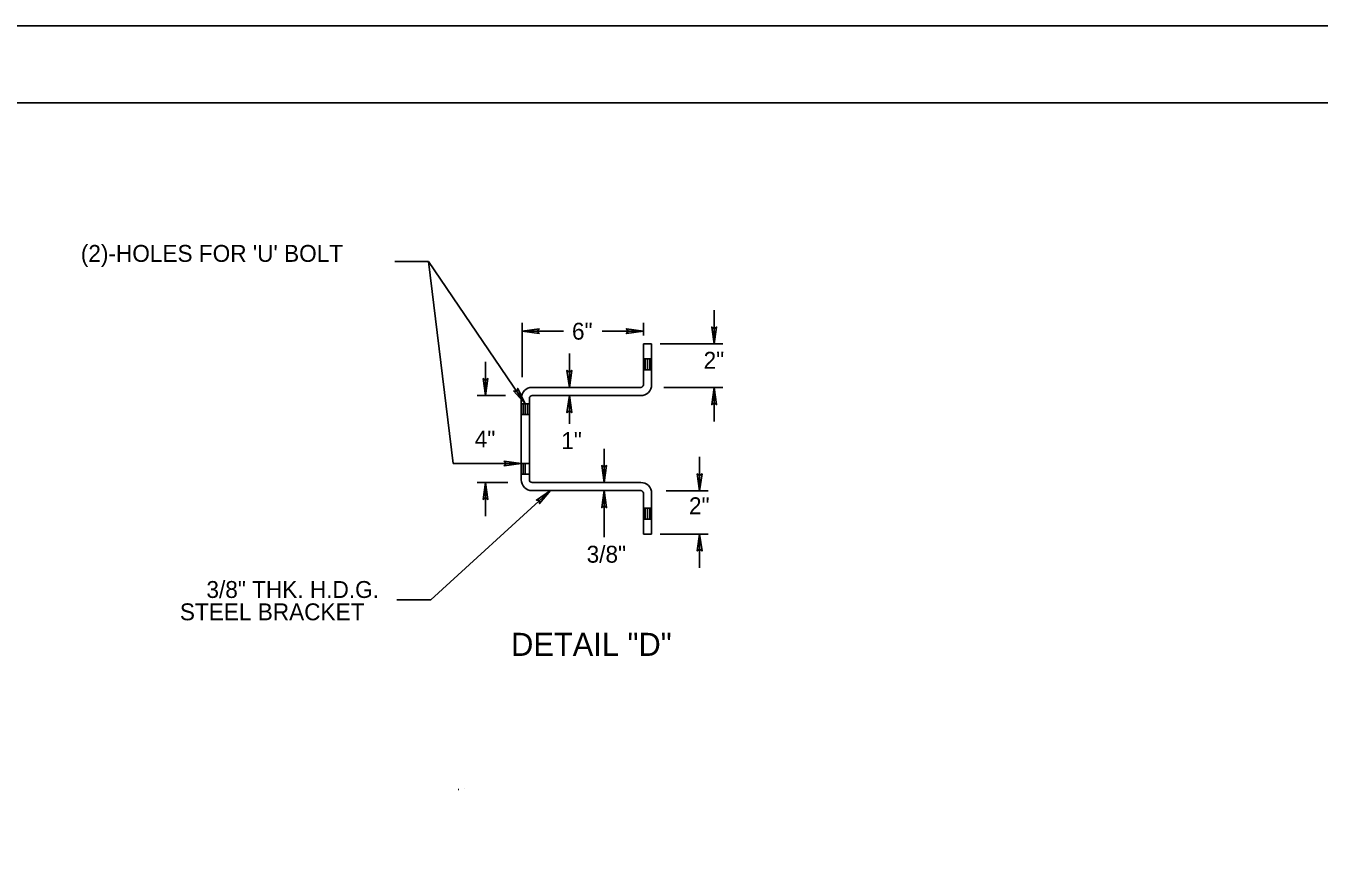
# Model space of a CAD drawing. Extents: x 507280 to 508328, y 495537 to 496197.
# Drawn here: x 507822.8 to 508075.3, y 496035 to 496196.7 of the extents above; entities that cross this region are included whole.
import ezdxf

# ---------------------------------------------------------------- set-up
doc = ezdxf.new("R2010")
doc.units = 0
doc.layers.add('1', color=7, linetype='Continuous')
doc.layers.add('41', color=7, linetype='Continuous')

msp = doc.modelspace()

# ---------------------------------------------------------------- linework, layer by layer
at = {"layer": '1'}
for p, q in [((508327.87, 496196.73), (507279.7, 496196.73)), ((508324.87, 496181.73), (507334.87, 496181.73)), ((507894.81, 496150.74), (507901.41, 496150.74)), ((507920.3, 496122.94), (507901.41, 496150.74)), ((507906.21, 496111.27), (507901.41, 496150.74)), ((507957.2, 496141.21), (507957.2, 496134.61)), ((507919.69, 496128.12), (507919.69, 496138.76)), ((507927.77, 496137.11), (507919.69, 496137.11)), ((507935.29, 496137.11), (507943.37, 496137.11)), ((507943.37, 496136.26), (507943.37, 496138.76)), ((507943.37, 496126.66), (507943.37, 496134.61)), ((507943.37, 496134.61), (507944.96, 496134.61)), ((507944.96, 496134.61), (507944.96, 496126.66)), ((507946.61, 496134.61), (507958.85, 496134.61)), ((507928.92, 496132.73), (507928.92, 496126.13)), ((507912.55, 496131.14), (507912.55, 496124.54)), ((507943.37, 496131.69), (507944.96, 496131.69)), ((507944.96, 496129.59), (507943.37, 496129.59)), ((507943.73, 496129.59), (507943.73, 496131.69)), ((507944.16, 496129.59), (507944.16, 496131.69)), ((507944.6, 496129.59), (507944.6, 496131.69)), ((507916.42, 496124.54), (507910.9, 496124.54)), ((507921.63, 496126.13), (507942.84, 496126.13)), ((507942.84, 496124.54), (507921.63, 496124.54)), ((507930.58, 496126.13), (507927.27, 496126.13)), ((507930.58, 496124.54), (507927.27, 496124.54)), ((507928.92, 496119.05), (507928.92, 496124.54)), ((507947.38, 496126.09), (507958.85, 496126.09)), ((507957.2, 496119.49), (507957.2, 496126.09)), ((507919.51, 496108.1), (507919.51, 496124.01)), ((507919.51, 496122.94), (507921.1, 496122.94)), ((507919.87, 496120.84), (507919.87, 496122.94)), ((507920.3, 496120.84), (507920.3, 496122.94)), ((507920.74, 496120.84), (507920.74, 496122.94)), ((507921.1, 496124.01), (507921.1, 496108.1)), ((507921.1, 496120.84), (507919.51, 496120.84)), ((507935.69, 496114.17), (507935.69, 496107.57)), ((507954.35, 496112.55), (507954.35, 496105.95)), ((507919.51, 496111.27), (507906.21, 496111.27)), ((507921.1, 496111.27), (507919.51, 496111.27)), ((507919.51, 496109.17), (507921.1, 496109.17)), ((507919.87, 496111.27), (507919.87, 496109.17)), ((507920.3, 496111.27), (507920.3, 496109.17)), ((507916.89, 496107.57), (507910.9, 496107.57)), ((507912.55, 496100.97), (507912.55, 496107.57)), ((507921.63, 496107.57), (507942.84, 496107.57)), ((507936.06, 496107.57), (507937.34, 496107.57)), ((507925.23, 496106.02), (507901.85, 496084.68)), ((507942.84, 496105.98), (507921.63, 496105.98)), ((507935.69, 496096.86), (507935.69, 496105.98)), ((507936.06, 496105.98), (507937.34, 496105.98)), ((507943.37, 496097.5), (507943.37, 496105.45)), ((507944.96, 496105.45), (507944.96, 496097.5)), ((507947.82, 496105.95), (507956, 496105.95)), ((507944.96, 496102.53), (507943.37, 496102.53)), ((507943.73, 496102.53), (507943.73, 496100.43)), ((507944.16, 496102.53), (507944.16, 496100.43)), ((507944.6, 496102.53), (507944.6, 496100.43)), ((507943.37, 496100.43), (507944.96, 496100.43)), ((507944.96, 496097.5), (507943.37, 496097.5)), ((507946.61, 496097.5), (507956, 496097.5)), ((507954.35, 496090.9), (507954.35, 496097.5)), ((507895.25, 496084.68), (507901.85, 496084.68)), ((507907.2, 496047.61), (507907.31, 496047.61)), ((507907.2, 496047.61), (507907.2, 496047.61)), ((507907.2, 496047.61), (507907.2, 496047.61)), ((507908.42, 496047.82), (507908.43, 496047.83)), ((507908.42, 496047.82), (507908.44, 496047.82)), ((507908.43, 496047.82), (507908.42, 496047.82))]:
    msp.add_line(p, q, dxfattribs=at)
for points in [[(507919.69, 496137.11), (507923, 496136.64), (507922.64, 496137.11), (507923, 496137.58)], [(507919.69, 496137.11), (507923, 496136.64), (507922.64, 496137.11), (507923, 496137.58)], [(507943.37, 496137.11), (507940.06, 496137.58), (507940.42, 496137.11), (507940.06, 496136.64)], [(507943.37, 496137.11), (507940.06, 496137.58), (507940.42, 496137.11), (507940.06, 496136.64)], [(507957.2, 496134.61), (507957.67, 496137.92), (507957.2, 496137.57), (507956.73, 496137.92)], [(507957.2, 496134.61), (507957.67, 496137.92), (507957.2, 496137.57), (507956.73, 496137.92)], [(507928.92, 496126.13), (507929.39, 496129.44), (507928.92, 496129.08), (507928.44, 496129.44)], [(507928.92, 496126.13), (507929.39, 496129.44), (507928.92, 496129.08), (507928.44, 496129.44)], [(507912.55, 496124.54), (507913.02, 496127.85), (507912.55, 496127.49), (507912.08, 496127.85)], [(507912.55, 496124.54), (507913.02, 496127.85), (507912.55, 496127.49), (507912.08, 496127.85)], [(507920.3, 496122.94), (507918.84, 496125.94), (507918.65, 496125.38), (507918.06, 496125.41)], [(507920.3, 496122.94), (507918.84, 496125.94), (507918.65, 496125.38), (507918.06, 496125.41)], [(507928.92, 496124.54), (507928.44, 496121.23), (507928.92, 496121.59), (507929.39, 496121.23)], [(507957.2, 496126.09), (507956.73, 496122.78), (507957.2, 496123.13), (507957.67, 496122.78)], [(507957.2, 496126.09), (507956.73, 496122.78), (507957.2, 496123.13), (507957.67, 496122.78)], [(507919.51, 496111.27), (507916.2, 496111.75), (507916.56, 496111.27), (507916.2, 496110.8)], [(507919.51, 496111.27), (507916.2, 496111.75), (507916.56, 496111.27), (507916.2, 496110.8)], [(507935.69, 496107.57), (507936.17, 496110.88), (507935.69, 496110.53), (507935.22, 496110.88)], [(507935.69, 496107.57), (507936.17, 496110.88), (507935.69, 496110.53), (507935.22, 496110.88)], [(507954.35, 496105.95), (507954.83, 496109.25), (507954.35, 496108.9), (507953.88, 496109.25)], [(507954.35, 496105.95), (507954.83, 496109.25), (507954.35, 496108.9), (507953.88, 496109.25)], [(507912.55, 496107.57), (507912.08, 496104.26), (507912.55, 496104.62), (507913.02, 496104.26)], [(507912.55, 496107.57), (507912.08, 496104.26), (507912.55, 496104.62), (507913.02, 496104.26)], [(507925.23, 496106.02), (507922.47, 496104.14), (507923.05, 496104.03), (507923.11, 496103.44)], [(507925.23, 496106.02), (507922.47, 496104.14), (507923.05, 496104.03), (507923.11, 496103.44)], [(507935.69, 496105.98), (507935.22, 496102.68), (507935.69, 496103.03), (507936.17, 496102.68)], [(507935.69, 496105.98), (507935.22, 496102.68), (507935.69, 496103.03), (507936.17, 496102.68)], [(507954.35, 496097.5), (507953.88, 496094.19), (507954.35, 496094.55), (507954.83, 496094.19)], [(507954.35, 496097.5), (507953.88, 496094.19), (507954.35, 496094.55), (507954.83, 496094.19)]]:
    msp.add_lwpolyline(points, close=True, dxfattribs=at)
for centre, radius, start, end in [((507942.84, 496126.66), 0.53, 270, 0), ((507942.84, 496126.66), 0.53, 270, 0), ((507942.84, 496126.66), 2.12, 270, 0), ((507921.63, 496124.01), 2.12, 90, 180), ((507921.63, 496124.01), 0.53, 90, 180), ((507921.63, 496108.1), 2.12, 180, 270), ((507921.63, 496108.1), 0.53, 180, 270), ((507942.84, 496105.45), 2.12, 0, 90), ((507942.84, 496105.45), 0.53, 0, 90)]:
    msp.add_arc(centre, radius, start, end, dxfattribs=at)
at = {"layer": '41'}
for points in [[(507279.7, 496196.73), (508327.87, 496196.73), (508327.87, 495536.73), (507279.7, 495536.73)], [(507334.87, 496181.73), (508324.87, 496181.73), (508324.87, 495551.73), (507334.87, 495551.73)]]:
    msp.add_lwpolyline(points, close=True, dxfattribs=at)

# ---------------------------------------------------------------- texts
at = {"layer": '1'}
for s, height, p in [("(2)-HOLES FOR 'U' BOLT", 3.2999, (507833.51, 496150.65)), ('6"', 3.3, (507929.42, 496135.46)), ('2"', 3.3, (507955.12, 496129.78)), ('4"', 3.3, (507910.43, 496114.4)), ('1"', 3.3, (507927.33, 496114.1)), ('2"', 3.3, (507952.27, 496101.37)), ('3/8"', 3.3, (507932.28, 496091.91)), ('3/8" THK. H.D.G.', 3.2999, (507858.04, 496085.02)), ('STEEL BRACKET', 3.2999, (507852.85, 496080.66)), ('DETAIL "D"', 4.5, (507917.53, 496073.71))]:
    msp.add_text(s, height=height, dxfattribs=at).set_placement(p)

doc.saveas('drawing.dxf')
